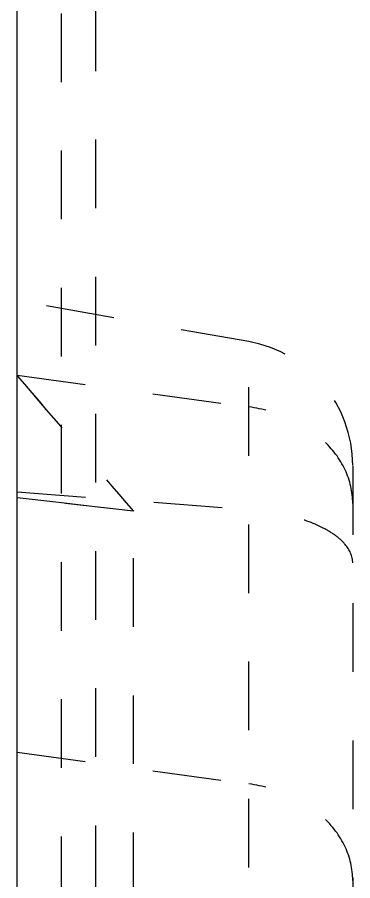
# Model space of a CAD drawing. Header units: millimetres. Extents: x 1147 to 12155, y -6137 to -4403.
# Drawn here: x 3268.09 to 3276.09, y -5393.56 to -5373 of the extents above; entities that cross this region are included whole.
import ezdxf

# ---------------------------------------------------------------- set-up
doc = ezdxf.new("R2010")
doc.units = ezdxf.units.MM
doc.header["$LTSCALE"] = 16.335
doc.linetypes.add('HIDDEN', pattern=[0.2, 0.1, -0.1])
doc.layers.get('0').update_dxf_attribs({"linetype": 'CONTINUOUS'})
doc.layers.add('DEFAULT_2', color=8, linetype='HIDDEN')

msp = doc.modelspace()

# ---------------------------------------------------------------- linework, layer by layer
at = {"color": 7, "linetype": 'Continuous'}
msp.add_line((3268.086, -5503.772), (3268.086, -5023.709), dxfattribs=at)
at = {"layer": 'DEFAULT_2', "color": 8, "linetype": 'HIDDEN'}
for p, q in [((3269.144, -5410.477), (3269.144, -5331.696)), ((3269.958, -5406.948), (3269.958, -5331.576)), ((3273.607, -5380.723), (3268.086, -5379.749)), ((3273.607, -5422.649), (3273.607, -5380.723)), ((3268.086, -5381.52), (3273.607, -5382.278)), ((3276.086, -5383.689), (3276.086, -5419.694)), ((3268.086, -5384.303), (3273.607, -5384.722)), ((3269.009, -5384.55), (3268.086, -5384.445)), ((3270.857, -5384.76), (3269.009, -5384.55)), ((3269.144, -5384.565), (3269.009, -5384.55)), ((3269.933, -5384.655), (3269.144, -5384.565)), ((3270.304, -5384.697), (3269.933, -5384.655)), ((3270.857, -5384.76), (3270.304, -5384.697)), ((3270.857, -5400.583), (3270.857, -5384.76)), ((3268.086, -5390.498), (3273.607, -5391.256))]:
    msp.add_line(p, q, dxfattribs=at)
for centre, radius, start, end in [((3273.086, -5383.677), 3, 0, 80), ((4270.68, -4522.243), 1320.448, 220.598915, 220.783342), ((4270.375, -4522.511), 1320.041, 220.598712, 220.783195)]:
    msp.add_arc(centre, radius, start, end, dxfattribs=at)
for points, knots in [([(3276.086, -5384.578), (3276.086, -5384.305), (3275.952, -5383.734), (3275.4, -5383.018), (3274.586, -5382.501), (3273.943, -5382.324), (3273.607, -5382.278)], [0, 0, 0, 0, 0.223522, 0.462181, 0.722328, 1, 1, 1, 1]), ([(3276.086, -5385.995), (3276.086, -5385.836), (3275.96, -5385.579), (3275.676, -5385.331), (3275.245, -5385.071), (3274.545, -5384.838), (3273.937, -5384.747), (3273.607, -5384.722)], [0, 0, 0, 0, 0.160792, 0.262142, 0.380642, 0.666361, 1, 1, 1, 1]), ([(3276.086, -5393.557), (3276.086, -5393.283), (3275.952, -5392.712), (3275.4, -5391.997), (3274.586, -5391.48), (3273.943, -5391.302), (3273.607, -5391.256)], [0, 0, 0, 0, 0.223522, 0.462181, 0.722328, 1, 1, 1, 1])]:
    msp.add_open_spline(points, degree=3, knots=knots, dxfattribs=at)

doc.saveas('drawing.dxf')
